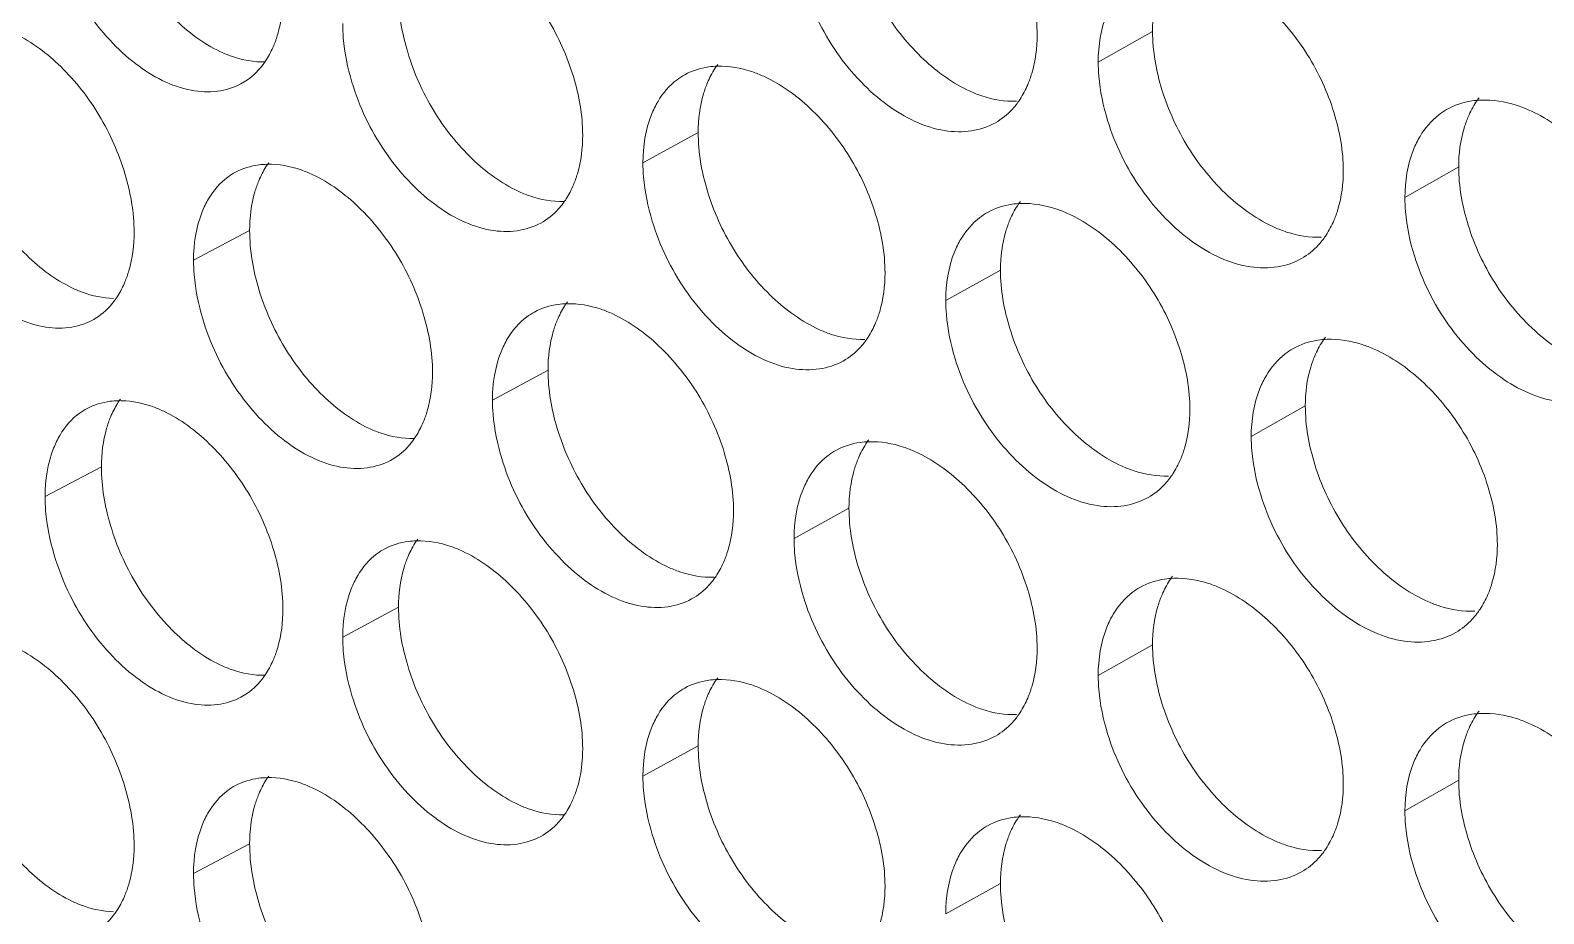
# Model space of a CAD drawing. Header units: millimetres. Extents: x 1177 to 4147, y 93 to 2194.
# Drawn here: x 2592.06 to 2611.51, y 913.73 to 925.08 of the extents above; entities that cross this region are included whole.
import ezdxf

# ---------------------------------------------------------------- set-up
doc = ezdxf.new("R2010")
doc.units = ezdxf.units.MM
doc.header["$LTSCALE"] = 0.1
doc.layers.get('0').update_dxf_attribs({"lineweight": 13})
doc.layers.add('标注', color=251, linetype='Continuous', lineweight=9)

# ---------------------------------------------------------------- blocks, each defined once
blk = doc.blocks.new('02')
at = {"layer": '标注'}
for p, q in [((4492.675, 912.782), (4491.677, 912.222)), ((4484.335, 910.928), (4483.321, 910.375)), ((4498.293, 910.302), (4497.306, 909.737)), ((4476.103, 909.131), (4475.073, 908.586)), ((4489.883, 908.407), (4488.88, 907.85)), ((4481.579, 906.572), (4480.56, 906.022)), ((4495.478, 905.914), (4494.485, 905.351)), ((4473.382, 904.795), (4472.348, 904.252)), ((4473.382, 904.795), (4472.348, 904.252)), ((4487.103, 904.039), (4486.094, 903.484)), ((4478.835, 902.224), (4477.811, 901.676)), ((4478.835, 902.224), (4477.811, 901.676)), ((4492.675, 901.532), (4491.677, 900.972)), ((4484.335, 899.678), (4483.321, 899.125)), ((4484.335, 899.678), (4483.321, 899.125)), ((4498.293, 899.052), (4497.306, 898.487)), ((4476.103, 897.881), (4475.073, 897.336)), ((4489.883, 897.157), (4488.88, 896.6)), ((4489.883, 897.157), (4488.88, 896.6))]:
    blk.add_line(p, q, dxfattribs=at)
blk.add_arc((4473.723, 904.493), 1.518, 88.601, 91.1331, dxfattribs=at)
blk.add_arc((4473.723, 904.493), 1.518, 88.601, 91.1331, dxfattribs=at)
for points, knots in [([(4490.556, 912.723), (4490.556, 913.084), (4490.42, 913.835), (4489.946, 914.874), (4489.237, 915.748), (4488.636, 916.183), (4488.322, 916.324)], [0, 0, 0, 0, 0.244947, 0.507787, 0.766448, 1, 1, 1, 1]), ([(4473.382, 916.045), (4473.382, 915.683), (4473.514, 914.932), (4473.973, 913.888), (4474.662, 913.005), (4475.249, 912.561), (4475.558, 912.415)], [0, 0, 0, 0, 0.246134, 0.50993, 0.768307, 1, 1, 1, 1]), ([(4487.103, 915.289), (4487.103, 914.927), (4487.238, 914.177), (4487.708, 913.137), (4488.413, 912.262), (4489.012, 911.827), (4489.326, 911.685)], [0, 0, 0, 0, 0.245252, 0.508241, 0.76674, 1, 1, 1, 1]), ([(4482.215, 910.883), (4482.215, 911.245), (4482.081, 911.995), (4481.613, 913.037), (4480.914, 913.916), (4480.32, 914.356), (4480.009, 914.5)], [0, 0, 0, 0, 0.245474, 0.508798, 0.767386, 1, 1, 1, 1]), ([(4472.516, 914.429), (4472.649, 913.983), (4472.949, 913.342), (4473.515, 912.624), (4474.116, 912.064), (4474.81, 911.694), (4475.505, 911.66), (4475.81, 911.752), (4475.943, 911.822)], [0, 0, 0, 0, 0.291305, 0.434775, 0.570777, 0.805593, 0.906279, 1, 1, 1, 1]), ([(4486.266, 913.663), (4486.403, 913.215), (4486.713, 912.573), (4487.297, 911.859), (4487.918, 911.305), (4488.634, 910.948), (4489.344, 910.932), (4489.655, 911.033), (4489.789, 911.108)], [0, 0, 0, 0, 0.289156, 0.431962, 0.567662, 0.803187, 0.90495, 1, 1, 1, 1]), ([(4492.848, 913.7), (4492.819, 913.632), (4492.714, 913.337), (4492.675, 913.021), (4492.675, 912.782)], [0, 0, 0, 0, 0.234773, 1, 1, 1, 1]), ([(4496.176, 910.232), (4496.176, 910.593), (4496.039, 911.343), (4495.56, 912.381), (4494.844, 913.252), (4494.239, 913.683), (4493.923, 913.823)], [0, 0, 0, 0, 0.244599, 0.507118, 0.765827, 1, 1, 1, 1]), ([(4476.545, 912.525), (4476.573, 912.592), (4476.676, 912.886), (4476.714, 913.2), (4476.714, 913.439)], [0, 0, 0, 0, 0.233967, 1, 1, 1, 1]), ([(4478.835, 913.474), (4478.835, 913.111), (4478.968, 912.361), (4479.431, 911.318), (4480.127, 910.439), (4480.719, 909.998), (4481.029, 909.854)], [0, 0, 0, 0, 0.245779, 0.509251, 0.767678, 1, 1, 1, 1]), ([(4491.954, 913.346), (4491.908, 913.269), (4491.738, 912.919), (4491.677, 912.521), (4491.677, 912.222)], [0, 0, 0, 0, 0.231067, 1, 1, 1, 1]), ([(4477.811, 912.926), (4477.811, 912.839), (4477.827, 912.476), (4477.9, 912.117), (4477.98, 911.853)], [0, 0, 0, 0, 0.2388, 1, 1, 1, 1]), ([(4492.675, 912.782), (4492.675, 912.421), (4492.811, 911.671), (4493.285, 910.632), (4493.997, 909.76), (4494.601, 909.328), (4494.917, 909.189)], [0, 0, 0, 0, 0.244904, 0.507573, 0.76612, 1, 1, 1, 1]), ([(4473.982, 909.101), (4473.982, 909.464), (4473.849, 910.215), (4473.388, 911.259), (4472.699, 912.142), (4472.112, 912.587), (4471.804, 912.734)], [0, 0, 0, 0, 0.246007, 0.509819, 0.768332, 1, 1, 1, 1]), ([(4476.362, 912.194), (4476.38, 912.219), (4476.451, 912.323), (4476.508, 912.436), (4476.545, 912.525)], [0, 0, 0, 0, 0.243017, 1, 1, 1, 1]), ([(4490.384, 911.806), (4490.412, 911.874), (4490.517, 912.168), (4490.556, 912.484), (4490.556, 912.723)], [0, 0, 0, 0, 0.234713, 1, 1, 1, 1]), ([(4475.558, 912.415), (4475.627, 912.383), (4475.891, 912.273), (4476.181, 912.218), (4476.39, 912.223)], [0, 0, 0, 0, 0.268088, 1, 1, 1, 1]), ([(4491.677, 912.222), (4491.677, 912.136), (4491.693, 911.774), (4491.768, 911.415), (4491.85, 911.152)], [0, 0, 0, 0, 0.238976, 1, 1, 1, 1]), ([(4475.943, 911.822), (4475.983, 911.844), (4476.144, 911.942), (4476.279, 912.079), (4476.362, 912.194)], [0, 0, 0, 0, 0.245619, 1, 1, 1, 1]), ([(4484.09, 911.99), (4484.04, 911.963), (4483.844, 911.836), (4483.688, 911.652), (4483.598, 911.501)], [0, 0, 0, 0, 0.24404, 1, 1, 1, 1]), ([(4484.69, 912.146), (4484.637, 912.144), (4484.429, 912.128), (4484.225, 912.064), (4484.09, 911.99)], [0, 0, 0, 0, 0.258563, 1, 1, 1, 1]), ([(4484.695, 912.18), (4484.676, 912.155), (4484.603, 912.049), (4484.544, 911.933), (4484.506, 911.844)], [0, 0, 0, 0, 0.243214, 1, 1, 1, 1]), ([(4485.539, 911.96), (4485.468, 911.992), (4485.198, 912.1), (4484.903, 912.152), (4484.69, 912.146)], [0, 0, 0, 0, 0.267618, 1, 1, 1, 1]), ([(4487.764, 908.353), (4487.764, 908.715), (4487.629, 909.465), (4487.157, 910.505), (4486.451, 911.38), (4485.852, 911.817), (4485.539, 911.96)], [0, 0, 0, 0, 0.245121, 0.508123, 0.76676, 1, 1, 1, 1]), ([(4470.674, 911.716), (4470.674, 911.353), (4470.806, 910.602), (4471.263, 909.557), (4471.948, 908.673), (4472.533, 908.227), (4472.84, 908.081)], [0, 0, 0, 0, 0.246312, 0.510271, 0.768623, 1, 1, 1, 1]), ([(4477.98, 911.853), (4478.114, 911.406), (4478.418, 910.765), (4478.992, 910.049), (4479.601, 909.491), (4480.304, 909.126), (4481.005, 909.099), (4481.312, 909.195), (4481.445, 909.267)], [0, 0, 0, 0, 0.290439, 0.433641, 0.56952, 0.80462, 0.905741, 1, 1, 1, 1]), ([(4484.506, 911.844), (4484.477, 911.776), (4484.373, 911.482), (4484.335, 911.166), (4484.335, 910.928)], [0, 0, 0, 0, 0.234326, 1, 1, 1, 1]), ([(4489.326, 911.685), (4489.397, 911.653), (4489.668, 911.547), (4489.964, 911.495), (4490.177, 911.503)], [0, 0, 0, 0, 0.267181, 1, 1, 1, 1]), ([(4490.19, 911.464), (4490.209, 911.49), (4490.284, 911.598), (4490.345, 911.715), (4490.384, 911.806)], [0, 0, 0, 0, 0.24338, 1, 1, 1, 1]), ([(4483.598, 911.501), (4483.552, 911.424), (4483.382, 911.073), (4483.321, 910.674), (4483.321, 910.375)], [0, 0, 0, 0, 0.23034, 1, 1, 1, 1]), ([(4489.789, 911.108), (4489.905, 911.173), (4490.048, 911.289), (4490.162, 911.427), (4490.19, 911.464)], [0, 0, 0, 0, 0.743342, 1, 1, 1, 1]), ([(4498.704, 911.524), (4498.647, 911.522), (4498.427, 911.502), (4498.211, 911.431), (4498.069, 911.349)], [0, 0, 0, 0, 0.258662, 1, 1, 1, 1]), ([(4498.667, 911.567), (4498.647, 911.541), (4498.57, 911.432), (4498.507, 911.313), (4498.468, 911.22)], [0, 0, 0, 0, 0.243602, 1, 1, 1, 1]), ([(4499.57, 911.348), (4499.498, 911.38), (4499.221, 911.485), (4498.921, 911.533), (4498.704, 911.524)], [0, 0, 0, 0, 0.266742, 1, 1, 1, 1]), ([(4491.85, 911.152), (4491.988, 910.704), (4492.302, 910.061), (4492.894, 909.349), (4493.522, 908.797), (4494.247, 908.446), (4494.963, 908.437), (4495.276, 908.542), (4495.411, 908.619)], [0, 0, 0, 0, 0.288311, 0.430859, 0.566442, 0.80225, 0.904434, 1, 1, 1, 1]), ([(4498.069, 911.349), (4498.02, 911.321), (4497.827, 911.192), (4497.673, 911.009), (4497.584, 910.859)], [0, 0, 0, 0, 0.244683, 1, 1, 1, 1]), ([(4498.468, 911.22), (4498.439, 911.152), (4498.333, 910.857), (4498.293, 910.541), (4498.293, 910.302)], [0, 0, 0, 0, 0.235071, 1, 1, 1, 1]), ([(4501.842, 907.768), (4501.842, 908.129), (4501.704, 908.879), (4501.221, 909.915), (4500.499, 910.782), (4499.889, 911.21), (4499.57, 911.348)], [0, 0, 0, 0, 0.244255, 0.506454, 0.76521, 1, 1, 1, 1]), ([(4482.045, 909.968), (4482.073, 910.035), (4482.177, 910.329), (4482.215, 910.644), (4482.215, 910.883)], [0, 0, 0, 0, 0.234266, 1, 1, 1, 1]), ([(4484.335, 910.928), (4484.335, 910.566), (4484.469, 909.815), (4484.937, 908.774), (4485.639, 907.898), (4486.236, 907.461), (4486.549, 907.318)], [0, 0, 0, 0, 0.245427, 0.508577, 0.767052, 1, 1, 1, 1]), ([(4497.584, 910.859), (4497.538, 910.782), (4497.367, 910.432), (4497.306, 910.035), (4497.306, 909.737)], [0, 0, 0, 0, 0.231548, 1, 1, 1, 1]), ([(4476.424, 910.347), (4476.373, 910.346), (4476.173, 910.331), (4475.975, 910.272), (4475.844, 910.202)], [0, 0, 0, 0, 0.258513, 1, 1, 1, 1]), ([(4476.453, 910.376), (4476.435, 910.351), (4476.365, 910.247), (4476.308, 910.134), (4476.271, 910.046)], [0, 0, 0, 0, 0.243002, 1, 1, 1, 1]), ([(4477.262, 910.155), (4477.192, 910.188), (4476.926, 910.297), (4476.635, 910.352), (4476.424, 910.347)], [0, 0, 0, 0, 0.268167, 1, 1, 1, 1]), ([(4483.321, 910.375), (4483.321, 910.288), (4483.337, 909.926), (4483.412, 909.567), (4483.492, 909.303)], [0, 0, 0, 0, 0.23887, 1, 1, 1, 1]), ([(4498.293, 910.302), (4498.293, 909.94), (4498.43, 909.191), (4498.909, 908.154), (4499.627, 907.285), (4500.236, 906.857), (4500.554, 906.719)], [0, 0, 0, 0, 0.24456, 0.50691, 0.765504, 1, 1, 1, 1]), ([(4469.802, 910.101), (4469.934, 909.656), (4470.232, 909.015), (4470.795, 908.296), (4471.392, 907.735), (4472.082, 907.362), (4472.774, 907.325), (4473.078, 907.415), (4473.209, 907.484)], [0, 0, 0, 0, 0.291742, 0.435347, 0.571412, 0.806086, 0.906551, 1, 1, 1, 1]), ([(4475.844, 910.202), (4475.794, 910.175), (4475.595, 910.051), (4475.439, 909.866), (4475.349, 909.714)], [0, 0, 0, 0, 0.243618, 1, 1, 1, 1]), ([(4476.271, 910.046), (4476.243, 909.979), (4476.14, 909.685), (4476.103, 909.37), (4476.103, 909.131)], [0, 0, 0, 0, 0.233879, 1, 1, 1, 1]), ([(4479.459, 906.533), (4479.459, 906.895), (4479.325, 907.645), (4478.86, 908.688), (4478.163, 909.568), (4477.572, 910.01), (4477.262, 910.155)], [0, 0, 0, 0, 0.245651, 0.509137, 0.767701, 1, 1, 1, 1]), ([(4496.002, 909.315), (4496.031, 909.382), (4496.137, 909.677), (4496.176, 909.993), (4496.176, 910.232)], [0, 0, 0, 0, 0.235011, 1, 1, 1, 1]), ([(4481.029, 909.854), (4481.099, 909.821), (4481.366, 909.713), (4481.658, 909.66), (4481.869, 909.665)], [0, 0, 0, 0, 0.267719, 1, 1, 1, 1]), ([(4481.857, 909.633), (4481.876, 909.658), (4481.948, 909.764), (4482.007, 909.878), (4482.045, 909.968)], [0, 0, 0, 0, 0.243157, 1, 1, 1, 1]), ([(4497.306, 909.737), (4497.306, 909.651), (4497.322, 909.288), (4497.398, 908.93), (4497.48, 908.667)], [0, 0, 0, 0, 0.239048, 1, 1, 1, 1]), ([(4475.349, 909.714), (4475.303, 909.637), (4475.133, 909.285), (4475.073, 908.886), (4475.073, 908.586)], [0, 0, 0, 0, 0.229607, 1, 1, 1, 1]), ([(4481.445, 909.267), (4481.566, 909.332), (4481.713, 909.451), (4481.829, 909.594), (4481.857, 909.633)], [0, 0, 0, 0, 0.74257, 1, 1, 1, 1]), ([(4489.646, 909.464), (4489.597, 909.436), (4489.402, 909.309), (4489.247, 909.126), (4489.157, 908.975)], [0, 0, 0, 0, 0.244306, 1, 1, 1, 1]), ([(4490.26, 909.628), (4490.205, 909.626), (4489.993, 909.608), (4489.784, 909.541), (4489.646, 909.464)], [0, 0, 0, 0, 0.258601, 1, 1, 1, 1]), ([(4490.248, 909.665), (4490.229, 909.64), (4490.155, 909.532), (4490.094, 909.416), (4490.055, 909.324)], [0, 0, 0, 0, 0.243364, 1, 1, 1, 1]), ([(4491.116, 909.445), (4491.045, 909.477), (4490.772, 909.584), (4490.475, 909.635), (4490.26, 909.628)], [0, 0, 0, 0, 0.267261, 1, 1, 1, 1]), ([(4493.36, 905.849), (4493.36, 906.211), (4493.224, 906.961), (4492.747, 907.999), (4492.035, 908.871), (4491.432, 909.305), (4491.116, 909.445)], [0, 0, 0, 0, 0.244772, 0.507452, 0.766137, 1, 1, 1, 1]), ([(4483.492, 909.303), (4483.628, 908.856), (4483.936, 908.214), (4484.517, 907.499), (4485.134, 906.944), (4485.845, 906.584), (4486.552, 906.565), (4486.862, 906.664), (4486.996, 906.738)], [0, 0, 0, 0, 0.289581, 0.432519, 0.568278, 0.803661, 0.905212, 1, 1, 1, 1]), ([(4490.055, 909.324), (4490.027, 909.257), (4489.922, 908.962), (4489.883, 908.646), (4489.883, 908.407)], [0, 0, 0, 0, 0.234624, 1, 1, 1, 1]), ([(4494.917, 909.189), (4494.988, 909.157), (4495.262, 909.051), (4495.56, 909.002), (4495.775, 909.01)], [0, 0, 0, 0, 0.266833, 1, 1, 1, 1]), ([(4495.803, 908.968), (4495.823, 908.994), (4495.9, 909.103), (4495.962, 909.222), (4496.002, 909.315)], [0, 0, 0, 0, 0.243534, 1, 1, 1, 1]), ([(4473.813, 908.188), (4473.841, 908.255), (4473.944, 908.549), (4473.982, 908.863), (4473.982, 909.101)], [0, 0, 0, 0, 0.233818, 1, 1, 1, 1]), ([(4476.103, 909.131), (4476.103, 908.769), (4476.235, 908.018), (4476.696, 906.975), (4477.388, 906.094), (4477.978, 905.651), (4478.287, 905.506)], [0, 0, 0, 0, 0.245956, 0.50959, 0.767992, 1, 1, 1, 1]), ([(4489.157, 908.975), (4489.111, 908.898), (4488.94, 908.547), (4488.88, 908.149), (4488.88, 907.85)], [0, 0, 0, 0, 0.230825, 1, 1, 1, 1]), ([(4495.411, 908.619), (4495.525, 908.683), (4495.664, 908.797), (4495.776, 908.933), (4495.803, 908.968)], [0, 0, 0, 0, 0.743822, 1, 1, 1, 1]), ([(4497.48, 908.667), (4497.62, 908.218), (4497.939, 907.575), (4498.537, 906.865), (4499.173, 906.316), (4499.907, 905.97), (4500.629, 905.969), (4500.944, 906.077), (4501.08, 906.156)], [0, 0, 0, 0, 0.287474, 0.429768, 0.565237, 0.801327, 0.903927, 1, 1, 1, 1]), ([(4475.073, 908.586), (4475.073, 908.499), (4475.089, 908.136), (4475.163, 907.777), (4475.242, 907.513)], [0, 0, 0, 0, 0.238766, 1, 1, 1, 1]), ([(4487.592, 907.437), (4487.621, 907.504), (4487.725, 907.799), (4487.764, 908.114), (4487.764, 908.353)], [0, 0, 0, 0, 0.234564, 1, 1, 1, 1]), ([(4489.883, 908.407), (4489.883, 908.046), (4490.018, 907.296), (4490.491, 906.256), (4491.199, 905.383), (4491.801, 904.949), (4492.115, 904.809)], [0, 0, 0, 0, 0.245078, 0.507907, 0.76643, 1, 1, 1, 1]), ([(4472.84, 908.081), (4472.903, 908.05), (4473.146, 907.948), (4473.409, 907.891), (4473.602, 907.886)], [0, 0, 0, 0, 0.266746, 1, 1, 1, 1]), ([(4473.633, 907.86), (4473.65, 907.884), (4473.72, 907.988), (4473.777, 908.1), (4473.813, 908.188)], [0, 0, 0, 0, 0.242949, 1, 1, 1, 1]), ([(4473.209, 907.484), (4473.251, 907.506), (4473.413, 907.604), (4473.549, 907.744), (4473.633, 907.86)], [0, 0, 0, 0, 0.245453, 1, 1, 1, 1]), ([(4481.923, 907.79), (4481.87, 907.788), (4481.665, 907.772), (4481.463, 907.71), (4481.329, 907.637)], [0, 0, 0, 0, 0.258546, 1, 1, 1, 1]), ([(4481.935, 907.822), (4481.917, 907.797), (4481.845, 907.692), (4481.786, 907.577), (4481.749, 907.488)], [0, 0, 0, 0, 0.243142, 1, 1, 1, 1]), ([(4482.768, 907.602), (4482.697, 907.634), (4482.429, 907.742), (4482.135, 907.795), (4481.923, 907.79)], [0, 0, 0, 0, 0.267799, 1, 1, 1, 1]), ([(4488.88, 907.85), (4488.88, 907.763), (4488.896, 907.401), (4488.971, 907.043), (4489.052, 906.779)], [0, 0, 0, 0, 0.23894, 1, 1, 1, 1]), ([(4475.242, 907.513), (4475.375, 907.066), (4475.677, 906.425), (4476.248, 905.708), (4476.852, 905.149), (4477.551, 904.782), (4478.249, 904.751), (4478.555, 904.845), (4478.688, 904.916)], [0, 0, 0, 0, 0.290871, 0.434206, 0.570147, 0.805105, 0.906009, 1, 1, 1, 1]), ([(4481.329, 907.637), (4481.279, 907.61), (4481.082, 907.485), (4480.926, 907.301), (4480.836, 907.149)], [0, 0, 0, 0, 0.243902, 1, 1, 1, 1]), ([(4484.984, 903.99), (4484.984, 904.351), (4484.849, 905.102), (4484.379, 906.143), (4483.676, 907.02), (4483.08, 907.458), (4482.768, 907.602)], [0, 0, 0, 0, 0.245297, 0.50846, 0.767072, 1, 1, 1, 1]), ([(4481.749, 907.488), (4481.721, 907.421), (4481.617, 907.126), (4481.579, 906.811), (4481.579, 906.572)], [0, 0, 0, 0, 0.234177, 1, 1, 1, 1]), ([(4486.549, 907.318), (4486.619, 907.286), (4486.889, 907.179), (4487.183, 907.127), (4487.396, 907.134)], [0, 0, 0, 0, 0.267358, 1, 1, 1, 1]), ([(4487.4, 907.097), (4487.419, 907.123), (4487.493, 907.23), (4487.554, 907.346), (4487.592, 907.437)], [0, 0, 0, 0, 0.243304, 1, 1, 1, 1]), ([(4480.836, 907.149), (4480.791, 907.072), (4480.62, 906.72), (4480.56, 906.322), (4480.56, 906.022)], [0, 0, 0, 0, 0.230096, 1, 1, 1, 1]), ([(4486.996, 906.738), (4487.114, 906.803), (4487.258, 906.92), (4487.372, 907.06), (4487.4, 907.097)], [0, 0, 0, 0, 0.743092, 1, 1, 1, 1]), ([(4495.25, 906.964), (4495.201, 906.936), (4495.007, 906.808), (4494.853, 906.625), (4494.763, 906.474)], [0, 0, 0, 0, 0.24456, 1, 1, 1, 1]), ([(4495.878, 907.136), (4495.821, 907.133), (4495.604, 907.114), (4495.39, 907.044), (4495.25, 906.964)], [0, 0, 0, 0, 0.258641, 1, 1, 1, 1]), ([(4495.849, 907.177), (4495.83, 907.151), (4495.753, 907.042), (4495.691, 906.924), (4495.652, 906.831)], [0, 0, 0, 0, 0.243518, 1, 1, 1, 1]), ([(4496.741, 906.957), (4496.668, 906.989), (4496.393, 907.094), (4496.094, 907.144), (4495.878, 907.136)], [0, 0, 0, 0, 0.266913, 1, 1, 1, 1]), ([(4499.003, 903.372), (4499.003, 903.733), (4498.866, 904.483), (4498.385, 905.52), (4497.666, 906.389), (4497.058, 906.818), (4496.741, 906.957)], [0, 0, 0, 0, 0.244427, 0.506785, 0.765518, 1, 1, 1, 1]), ([(4489.052, 906.779), (4489.189, 906.331), (4489.502, 905.688), (4490.089, 904.976), (4490.714, 904.423), (4491.435, 904.068), (4492.147, 904.056), (4492.459, 904.159), (4492.594, 904.235)], [0, 0, 0, 0, 0.288732, 0.431409, 0.567051, 0.802717, 0.904691, 1, 1, 1, 1]), ([(4495.652, 906.831), (4495.623, 906.764), (4495.517, 906.469), (4495.478, 906.153), (4495.478, 905.914)], [0, 0, 0, 0, 0.234922, 1, 1, 1, 1]), ([(4479.289, 905.618), (4479.317, 905.685), (4479.421, 905.979), (4479.459, 906.294), (4479.459, 906.533)], [0, 0, 0, 0, 0.234117, 1, 1, 1, 1]), ([(4481.579, 906.572), (4481.579, 906.21), (4481.713, 905.46), (4482.178, 904.418), (4482.877, 903.54), (4483.471, 903.101), (4483.783, 902.958)], [0, 0, 0, 0, 0.245602, 0.508914, 0.767364, 1, 1, 1, 1]), ([(4494.763, 906.474), (4494.717, 906.397), (4494.547, 906.047), (4494.485, 905.65), (4494.485, 905.351)], [0, 0, 0, 0, 0.231308, 1, 1, 1, 1]), ([(4473.119, 905.869), (4473.069, 905.842), (4472.87, 905.718), (4472.713, 905.533), (4472.623, 905.381)], [0, 0, 0, 0, 0.243471, 1, 1, 1, 1]), ([(4473.119, 905.869), (4473.069, 905.842), (4472.87, 905.718), (4472.713, 905.533), (4472.623, 905.381)], [0, 0, 0, 0, 0.243471, 1, 1, 1, 1]), ([(4473.693, 906.01), (4473.642, 906.009), (4473.444, 905.995), (4473.249, 905.937), (4473.119, 905.869)], [0, 0, 0, 0, 0.258498, 1, 1, 1, 1]), ([(4473.693, 906.01), (4473.642, 906.009), (4473.444, 905.995), (4473.249, 905.937), (4473.119, 905.869)], [0, 0, 0, 0, 0.258498, 1, 1, 1, 1]), ([(4473.73, 906.037), (4473.712, 906.012), (4473.643, 905.909), (4473.586, 905.797), (4473.55, 905.71)], [0, 0, 0, 0, 0.242934, 1, 1, 1, 1]), ([(4473.73, 906.037), (4473.712, 906.012), (4473.643, 905.909), (4473.586, 905.797), (4473.55, 905.71)], [0, 0, 0, 0, 0.242934, 1, 1, 1, 1]), ([(4474.527, 905.816), (4474.463, 905.847), (4474.219, 905.949), (4473.954, 906.006), (4473.76, 906.01)], [0, 0, 0, 0, 0.266809, 1, 1, 1, 1]), ([(4474.527, 905.816), (4474.463, 905.847), (4474.219, 905.949), (4473.954, 906.006), (4473.76, 906.01)], [0, 0, 0, 0, 0.266809, 1, 1, 1, 1]), ([(4480.56, 906.022), (4480.56, 905.935), (4480.576, 905.573), (4480.65, 905.214), (4480.73, 904.95)], [0, 0, 0, 0, 0.238835, 1, 1, 1, 1]), ([(4493.187, 904.932), (4493.216, 905), (4493.321, 905.294), (4493.36, 905.61), (4493.36, 905.849)], [0, 0, 0, 0, 0.234862, 1, 1, 1, 1]), ([(4495.478, 905.914), (4495.478, 905.552), (4495.615, 904.802), (4496.091, 903.765), (4496.806, 902.894), (4497.412, 902.464), (4497.729, 902.325)], [0, 0, 0, 0, 0.244732, 0.507241, 0.765812, 1, 1, 1, 1]), ([(4473.55, 905.71), (4473.522, 905.643), (4473.42, 905.348), (4473.382, 905.034), (4473.382, 904.795)], [0, 0, 0, 0, 0.23373, 1, 1, 1, 1]), ([(4473.55, 905.71), (4473.522, 905.643), (4473.42, 905.348), (4473.382, 905.034), (4473.382, 904.795)], [0, 0, 0, 0, 0.23373, 1, 1, 1, 1]), ([(4476.714, 902.189), (4476.714, 902.551), (4476.581, 903.302), (4476.118, 904.345), (4475.425, 905.227), (4474.836, 905.67), (4474.527, 905.816)], [0, 0, 0, 0, 0.245829, 0.509477, 0.768016, 1, 1, 1, 1]), ([(4476.714, 902.189), (4476.714, 902.551), (4476.581, 903.302), (4476.118, 904.345), (4475.425, 905.227), (4474.836, 905.67), (4474.527, 905.816)], [0, 0, 0, 0, 0.245829, 0.509477, 0.768016, 1, 1, 1, 1]), ([(4479.104, 905.285), (4479.122, 905.31), (4479.193, 905.415), (4479.252, 905.529), (4479.289, 905.618)], [0, 0, 0, 0, 0.243086, 1, 1, 1, 1]), ([(4472.623, 905.381), (4472.578, 905.304), (4472.407, 904.952), (4472.348, 904.553), (4472.348, 904.252)], [0, 0, 0, 0, 0.229361, 1, 1, 1, 1]), ([(4472.623, 905.381), (4472.578, 905.304), (4472.407, 904.952), (4472.348, 904.553), (4472.348, 904.252)], [0, 0, 0, 0, 0.229361, 1, 1, 1, 1]), ([(4478.287, 905.506), (4478.357, 905.474), (4478.623, 905.365), (4478.913, 905.311), (4479.124, 905.316)], [0, 0, 0, 0, 0.267902, 1, 1, 1, 1]), ([(4478.688, 904.916), (4478.728, 904.938), (4478.887, 905.035), (4479.021, 905.172), (4479.104, 905.285)], [0, 0, 0, 0, 0.245781, 1, 1, 1, 1]), ([(4487.465, 905.295), (4487.447, 905.269), (4487.373, 905.162), (4487.313, 905.046), (4487.275, 904.956)], [0, 0, 0, 0, 0.243288, 1, 1, 1, 1]), ([(4494.485, 905.351), (4494.485, 905.265), (4494.502, 904.903), (4494.577, 904.544), (4494.659, 904.281)], [0, 0, 0, 0, 0.239012, 1, 1, 1, 1]), ([(4486.862, 905.099), (4486.812, 905.071), (4486.617, 904.945), (4486.461, 904.761), (4486.372, 904.61)], [0, 0, 0, 0, 0.244174, 1, 1, 1, 1]), ([(4487.469, 905.258), (4487.415, 905.257), (4487.205, 905.239), (4486.999, 905.174), (4486.862, 905.099)], [0, 0, 0, 0, 0.258582, 1, 1, 1, 1]), ([(4488.322, 905.074), (4488.25, 905.106), (4487.979, 905.213), (4487.683, 905.265), (4487.469, 905.258)], [0, 0, 0, 0, 0.267438, 1, 1, 1, 1]), ([(4490.556, 901.473), (4490.556, 901.834), (4490.42, 902.585), (4489.946, 903.624), (4489.237, 904.498), (4488.636, 904.933), (4488.322, 905.074)], [0, 0, 0, 0, 0.244947, 0.507787, 0.766448, 1, 1, 1, 1]), ([(4473.382, 904.795), (4473.382, 904.433), (4473.514, 903.682), (4473.973, 902.638), (4474.662, 901.755), (4475.249, 901.311), (4475.558, 901.165)], [0, 0, 0, 0, 0.246134, 0.50993, 0.768307, 1, 1, 1, 1]), ([(4473.382, 904.795), (4473.382, 904.433), (4473.514, 903.682), (4473.973, 902.638), (4474.662, 901.755), (4475.249, 901.311), (4475.558, 901.165)], [0, 0, 0, 0, 0.246134, 0.50993, 0.768307, 1, 1, 1, 1]), ([(4480.73, 904.95), (4480.865, 904.503), (4481.171, 903.861), (4481.748, 903.146), (4482.361, 902.589), (4483.069, 902.227), (4483.772, 902.204), (4484.081, 902.301), (4484.214, 902.374)], [0, 0, 0, 0, 0.290009, 0.433078, 0.568897, 0.804139, 0.905475, 1, 1, 1, 1]), ([(4487.275, 904.956), (4487.246, 904.888), (4487.142, 904.594), (4487.103, 904.278), (4487.103, 904.039)], [0, 0, 0, 0, 0.234476, 1, 1, 1, 1]), ([(4492.115, 904.809), (4492.187, 904.777), (4492.459, 904.671), (4492.756, 904.62), (4492.97, 904.628)], [0, 0, 0, 0, 0.267006, 1, 1, 1, 1]), ([(4492.991, 904.588), (4493.01, 904.614), (4493.086, 904.722), (4493.148, 904.84), (4493.187, 904.932)], [0, 0, 0, 0, 0.243456, 1, 1, 1, 1]), ([(4486.372, 904.61), (4486.326, 904.533), (4486.155, 904.181), (4486.094, 903.783), (4486.094, 903.484)], [0, 0, 0, 0, 0.230583, 1, 1, 1, 1]), ([(4492.594, 904.235), (4492.709, 904.3), (4492.85, 904.414), (4492.963, 904.552), (4492.991, 904.588)], [0, 0, 0, 0, 0.743585, 1, 1, 1, 1]), ([(4472.348, 904.252), (4472.348, 904.165), (4472.364, 903.803), (4472.437, 903.443), (4472.516, 903.179)], [0, 0, 0, 0, 0.238732, 1, 1, 1, 1]), ([(4472.348, 904.252), (4472.348, 904.165), (4472.364, 903.803), (4472.437, 903.443), (4472.516, 903.179)], [0, 0, 0, 0, 0.238732, 1, 1, 1, 1]), ([(4494.659, 904.281), (4494.798, 903.833), (4495.115, 903.189), (4495.709, 902.479), (4496.342, 901.928), (4497.071, 901.579), (4497.79, 901.575), (4498.104, 901.681), (4498.239, 901.759)], [0, 0, 0, 0, 0.287891, 0.430312, 0.565838, 0.801787, 0.904179, 1, 1, 1, 1]), ([(4484.813, 903.074), (4484.841, 903.141), (4484.945, 903.436), (4484.984, 903.751), (4484.984, 903.99)], [0, 0, 0, 0, 0.234415, 1, 1, 1, 1]), ([(4487.103, 904.039), (4487.103, 903.677), (4487.238, 902.927), (4487.708, 901.887), (4488.413, 901.012), (4489.012, 900.577), (4489.326, 900.435)], [0, 0, 0, 0, 0.245252, 0.508241, 0.76674, 1, 1, 1, 1]), ([(4479.168, 903.44), (4479.115, 903.439), (4478.913, 903.424), (4478.713, 903.363), (4478.581, 903.291)], [0, 0, 0, 0, 0.258529, 1, 1, 1, 1]), ([(4479.168, 903.44), (4479.115, 903.439), (4478.913, 903.424), (4478.713, 903.363), (4478.581, 903.291)], [0, 0, 0, 0, 0.258529, 1, 1, 1, 1]), ([(4479.188, 903.471), (4479.17, 903.446), (4479.099, 903.341), (4479.041, 903.227), (4479.004, 903.139)], [0, 0, 0, 0, 0.243071, 1, 1, 1, 1]), ([(4479.188, 903.471), (4479.17, 903.446), (4479.099, 903.341), (4479.041, 903.227), (4479.004, 903.139)], [0, 0, 0, 0, 0.243071, 1, 1, 1, 1]), ([(4480.009, 903.25), (4479.939, 903.283), (4479.671, 903.391), (4479.379, 903.445), (4479.168, 903.44)], [0, 0, 0, 0, 0.267982, 1, 1, 1, 1]), ([(4480.009, 903.25), (4479.939, 903.283), (4479.671, 903.391), (4479.379, 903.445), (4479.168, 903.44)], [0, 0, 0, 0, 0.267982, 1, 1, 1, 1]), ([(4486.094, 903.484), (4486.094, 903.398), (4486.111, 903.035), (4486.185, 902.676), (4486.266, 902.413)], [0, 0, 0, 0, 0.238905, 1, 1, 1, 1]), ([(4498.829, 902.454), (4498.858, 902.522), (4498.964, 902.816), (4499.003, 903.133), (4499.003, 903.372)], [0, 0, 0, 0, 0.23516, 1, 1, 1, 1]), ([(4472.516, 903.179), (4472.649, 902.733), (4472.949, 902.092), (4473.515, 901.374), (4474.116, 900.814), (4474.81, 900.444), (4475.505, 900.41), (4475.81, 900.502), (4475.943, 900.572)], [0, 0, 0, 0, 0.291305, 0.434775, 0.570777, 0.805593, 0.906279, 1, 1, 1, 1]), ([(4472.516, 903.179), (4472.649, 902.733), (4472.949, 902.092), (4473.515, 901.374), (4474.116, 900.814), (4474.81, 900.444), (4475.505, 900.41), (4475.81, 900.502), (4475.943, 900.572)], [0, 0, 0, 0, 0.291305, 0.434775, 0.570777, 0.805593, 0.906279, 1, 1, 1, 1]), ([(4478.581, 903.291), (4478.53, 903.265), (4478.333, 903.139), (4478.176, 902.955), (4478.087, 902.803)], [0, 0, 0, 0, 0.243762, 1, 1, 1, 1]), ([(4478.581, 903.291), (4478.53, 903.265), (4478.333, 903.139), (4478.176, 902.955), (4478.087, 902.803)], [0, 0, 0, 0, 0.243762, 1, 1, 1, 1]), ([(4479.004, 903.139), (4478.976, 903.072), (4478.873, 902.777), (4478.835, 902.462), (4478.835, 902.224)], [0, 0, 0, 0, 0.234028, 1, 1, 1, 1]), ([(4479.004, 903.139), (4478.976, 903.072), (4478.873, 902.777), (4478.835, 902.462), (4478.835, 902.224)], [0, 0, 0, 0, 0.234028, 1, 1, 1, 1]), ([(4482.215, 899.633), (4482.215, 899.995), (4482.081, 900.745), (4481.613, 901.787), (4480.914, 902.666), (4480.32, 903.106), (4480.009, 903.25)], [0, 0, 0, 0, 0.245474, 0.508798, 0.767386, 1, 1, 1, 1]), ([(4482.215, 899.633), (4482.215, 899.995), (4482.081, 900.745), (4481.613, 901.787), (4480.914, 902.666), (4480.32, 903.106), (4480.009, 903.25)], [0, 0, 0, 0, 0.245474, 0.508798, 0.767386, 1, 1, 1, 1]), ([(4484.623, 902.737), (4484.641, 902.762), (4484.715, 902.868), (4484.775, 902.984), (4484.813, 903.074)], [0, 0, 0, 0, 0.24323, 1, 1, 1, 1]), ([(4478.087, 902.803), (4478.041, 902.726), (4477.87, 902.374), (4477.811, 901.976), (4477.811, 901.676)], [0, 0, 0, 0, 0.229851, 1, 1, 1, 1]), ([(4478.087, 902.803), (4478.041, 902.726), (4477.87, 902.374), (4477.811, 901.976), (4477.811, 901.676)], [0, 0, 0, 0, 0.229851, 1, 1, 1, 1]), ([(4483.783, 902.958), (4483.853, 902.926), (4484.122, 902.818), (4484.415, 902.765), (4484.627, 902.771)], [0, 0, 0, 0, 0.267537, 1, 1, 1, 1]), ([(4493.043, 902.793), (4493.024, 902.767), (4492.948, 902.659), (4492.887, 902.541), (4492.848, 902.45)], [0, 0, 0, 0, 0.24344, 1, 1, 1, 1]), ([(4484.214, 902.374), (4484.334, 902.439), (4484.479, 902.557), (4484.595, 902.699), (4484.623, 902.737)], [0, 0, 0, 0, 0.742834, 1, 1, 1, 1]), ([(4492.442, 902.586), (4492.393, 902.558), (4492.199, 902.43), (4492.044, 902.247), (4491.954, 902.096)], [0, 0, 0, 0, 0.244434, 1, 1, 1, 1]), ([(4493.063, 902.753), (4493.007, 902.751), (4492.793, 902.732), (4492.581, 902.664), (4492.442, 902.586)], [0, 0, 0, 0, 0.25862, 1, 1, 1, 1]), ([(4493.923, 902.573), (4493.851, 902.605), (4493.577, 902.711), (4493.279, 902.761), (4493.063, 902.753)], [0, 0, 0, 0, 0.267086, 1, 1, 1, 1]), ([(4496.176, 898.982), (4496.176, 899.343), (4496.039, 900.093), (4495.56, 901.131), (4494.844, 902.002), (4494.239, 902.433), (4493.923, 902.573)], [0, 0, 0, 0, 0.244599, 0.507118, 0.765827, 1, 1, 1, 1]), ([(4478.835, 902.224), (4478.835, 901.861), (4478.968, 901.111), (4479.431, 900.068), (4480.127, 899.189), (4480.719, 898.748), (4481.029, 898.604)], [0, 0, 0, 0, 0.245779, 0.509251, 0.767678, 1, 1, 1, 1]), ([(4478.835, 902.224), (4478.835, 901.861), (4478.968, 901.111), (4479.431, 900.068), (4480.127, 899.189), (4480.719, 898.748), (4481.029, 898.604)], [0, 0, 0, 0, 0.245779, 0.509251, 0.767678, 1, 1, 1, 1]), ([(4486.266, 902.413), (4486.403, 901.965), (4486.713, 901.323), (4487.297, 900.609), (4487.918, 900.055), (4488.634, 899.698), (4489.344, 899.682), (4489.655, 899.783), (4489.789, 899.858)], [0, 0, 0, 0, 0.289156, 0.431962, 0.567662, 0.803187, 0.90495, 1, 1, 1, 1]), ([(4492.848, 902.45), (4492.819, 902.382), (4492.714, 902.087), (4492.675, 901.771), (4492.675, 901.532)], [0, 0, 0, 0, 0.234773, 1, 1, 1, 1]), ([(4497.729, 902.325), (4497.801, 902.294), (4498.076, 902.189), (4498.375, 902.14), (4498.591, 902.149)], [0, 0, 0, 0, 0.266662, 1, 1, 1, 1]), ([(4498.628, 902.106), (4498.648, 902.132), (4498.725, 902.242), (4498.789, 902.361), (4498.829, 902.454)], [0, 0, 0, 0, 0.243623, 1, 1, 1, 1]), ([(4476.545, 901.275), (4476.573, 901.342), (4476.676, 901.636), (4476.714, 901.95), (4476.714, 902.189)], [0, 0, 0, 0, 0.233967, 1, 1, 1, 1]), ([(4476.545, 901.275), (4476.573, 901.342), (4476.676, 901.636), (4476.714, 901.95), (4476.714, 902.189)], [0, 0, 0, 0, 0.233967, 1, 1, 1, 1]), ([(4491.954, 902.096), (4491.908, 902.019), (4491.738, 901.669), (4491.677, 901.271), (4491.677, 900.972)], [0, 0, 0, 0, 0.231067, 1, 1, 1, 1]), ([(4498.239, 901.759), (4498.352, 901.824), (4498.49, 901.936), (4498.601, 902.07), (4498.628, 902.106)], [0, 0, 0, 0, 0.744037, 1, 1, 1, 1]), ([(4477.811, 901.676), (4477.811, 901.589), (4477.827, 901.226), (4477.9, 900.867), (4477.98, 900.603)], [0, 0, 0, 0, 0.2388, 1, 1, 1, 1]), ([(4477.811, 901.676), (4477.811, 901.589), (4477.827, 901.226), (4477.9, 900.867), (4477.98, 900.603)], [0, 0, 0, 0, 0.2388, 1, 1, 1, 1]), ([(4473.982, 897.851), (4473.982, 898.214), (4473.849, 898.965), (4473.388, 900.009), (4472.699, 900.892), (4472.112, 901.337), (4471.804, 901.484)], [0, 0, 0, 0, 0.246007, 0.509819, 0.768332, 1, 1, 1, 1]), ([(4490.384, 900.556), (4490.412, 900.624), (4490.517, 900.918), (4490.556, 901.234), (4490.556, 901.473)], [0, 0, 0, 0, 0.234713, 1, 1, 1, 1]), ([(4492.675, 901.532), (4492.675, 901.171), (4492.811, 900.421), (4493.285, 899.382), (4493.997, 898.51), (4494.601, 898.078), (4494.917, 897.939)], [0, 0, 0, 0, 0.244904, 0.507573, 0.76612, 1, 1, 1, 1]), ([(4475.558, 901.165), (4475.627, 901.133), (4475.891, 901.023), (4476.181, 900.968), (4476.39, 900.973)], [0, 0, 0, 0, 0.268088, 1, 1, 1, 1]), ([(4475.558, 901.165), (4475.627, 901.133), (4475.891, 901.023), (4476.181, 900.968), (4476.39, 900.973)], [0, 0, 0, 0, 0.268088, 1, 1, 1, 1]), ([(4476.362, 900.944), (4476.38, 900.969), (4476.451, 901.073), (4476.508, 901.186), (4476.545, 901.275)], [0, 0, 0, 0, 0.243017, 1, 1, 1, 1]), ([(4476.362, 900.944), (4476.38, 900.969), (4476.451, 901.073), (4476.508, 901.186), (4476.545, 901.275)], [0, 0, 0, 0, 0.243017, 1, 1, 1, 1]), ([(4475.943, 900.572), (4475.983, 900.594), (4476.144, 900.692), (4476.279, 900.829), (4476.362, 900.944)], [0, 0, 0, 0, 0.245619, 1, 1, 1, 1]), ([(4475.943, 900.572), (4475.983, 900.594), (4476.144, 900.692), (4476.279, 900.829), (4476.362, 900.944)], [0, 0, 0, 0, 0.245619, 1, 1, 1, 1]), ([(4484.69, 900.896), (4484.637, 900.894), (4484.429, 900.878), (4484.225, 900.814), (4484.09, 900.74)], [0, 0, 0, 0, 0.258563, 1, 1, 1, 1]), ([(4484.69, 900.896), (4484.637, 900.894), (4484.429, 900.878), (4484.225, 900.814), (4484.09, 900.74)], [0, 0, 0, 0, 0.258563, 1, 1, 1, 1]), ([(4484.695, 900.93), (4484.676, 900.905), (4484.603, 900.799), (4484.544, 900.683), (4484.506, 900.594)], [0, 0, 0, 0, 0.243214, 1, 1, 1, 1]), ([(4484.695, 900.93), (4484.676, 900.905), (4484.603, 900.799), (4484.544, 900.683), (4484.506, 900.594)], [0, 0, 0, 0, 0.243214, 1, 1, 1, 1]), ([(4485.539, 900.71), (4485.468, 900.742), (4485.198, 900.85), (4484.903, 900.902), (4484.69, 900.896)], [0, 0, 0, 0, 0.267618, 1, 1, 1, 1]), ([(4485.539, 900.71), (4485.468, 900.742), (4485.198, 900.85), (4484.903, 900.902), (4484.69, 900.896)], [0, 0, 0, 0, 0.267618, 1, 1, 1, 1]), ([(4491.677, 900.972), (4491.677, 900.886), (4491.693, 900.524), (4491.768, 900.165), (4491.85, 899.902)], [0, 0, 0, 0, 0.238976, 1, 1, 1, 1]), ([(4477.98, 900.603), (4478.114, 900.156), (4478.418, 899.515), (4478.992, 898.799), (4479.601, 898.241), (4480.304, 897.876), (4481.005, 897.849), (4481.312, 897.945), (4481.445, 898.017)], [0, 0, 0, 0, 0.290439, 0.433641, 0.56952, 0.80462, 0.905741, 1, 1, 1, 1]), ([(4477.98, 900.603), (4478.114, 900.156), (4478.418, 899.515), (4478.992, 898.799), (4479.601, 898.241), (4480.304, 897.876), (4481.005, 897.849), (4481.312, 897.945), (4481.445, 898.017)], [0, 0, 0, 0, 0.290439, 0.433641, 0.56952, 0.80462, 0.905741, 1, 1, 1, 1]), ([(4484.09, 900.74), (4484.04, 900.713), (4483.844, 900.586), (4483.688, 900.402), (4483.598, 900.251)], [0, 0, 0, 0, 0.24404, 1, 1, 1, 1]), ([(4484.09, 900.74), (4484.04, 900.713), (4483.844, 900.586), (4483.688, 900.402), (4483.598, 900.251)], [0, 0, 0, 0, 0.24404, 1, 1, 1, 1]), ([(4484.506, 900.594), (4484.477, 900.526), (4484.373, 900.232), (4484.335, 899.916), (4484.335, 899.678)], [0, 0, 0, 0, 0.234326, 1, 1, 1, 1]), ([(4484.506, 900.594), (4484.477, 900.526), (4484.373, 900.232), (4484.335, 899.916), (4484.335, 899.678)], [0, 0, 0, 0, 0.234326, 1, 1, 1, 1]), ([(4487.764, 897.103), (4487.764, 897.465), (4487.629, 898.215), (4487.157, 899.255), (4486.451, 900.13), (4485.852, 900.567), (4485.539, 900.71)], [0, 0, 0, 0, 0.245121, 0.508123, 0.76676, 1, 1, 1, 1]), ([(4487.764, 897.103), (4487.764, 897.465), (4487.629, 898.215), (4487.157, 899.255), (4486.451, 900.13), (4485.852, 900.567), (4485.539, 900.71)], [0, 0, 0, 0, 0.245121, 0.508123, 0.76676, 1, 1, 1, 1]), ([(4490.19, 900.214), (4490.209, 900.24), (4490.284, 900.348), (4490.345, 900.465), (4490.384, 900.556)], [0, 0, 0, 0, 0.24338, 1, 1, 1, 1]), ([(4470.674, 900.466), (4470.674, 900.103), (4470.806, 899.352), (4471.263, 898.307), (4471.948, 897.423), (4472.533, 896.977), (4472.84, 896.831)], [0, 0, 0, 0, 0.246312, 0.510271, 0.768623, 1, 1, 1, 1]), ([(4489.326, 900.435), (4489.397, 900.403), (4489.668, 900.297), (4489.964, 900.245), (4490.177, 900.253)], [0, 0, 0, 0, 0.267181, 1, 1, 1, 1]), ([(4498.667, 900.317), (4498.647, 900.291), (4498.57, 900.182), (4498.507, 900.063), (4498.468, 899.97)], [0, 0, 0, 0, 0.243602, 1, 1, 1, 1]), ([(4499.57, 900.098), (4499.498, 900.13), (4499.221, 900.235), (4498.921, 900.283), (4498.704, 900.274)], [0, 0, 0, 0, 0.266742, 1, 1, 1, 1]), ([(4483.598, 900.251), (4483.552, 900.174), (4483.382, 899.823), (4483.321, 899.424), (4483.321, 899.125)], [0, 0, 0, 0, 0.23034, 1, 1, 1, 1]), ([(4483.598, 900.251), (4483.552, 900.174), (4483.382, 899.823), (4483.321, 899.424), (4483.321, 899.125)], [0, 0, 0, 0, 0.23034, 1, 1, 1, 1]), ([(4489.789, 899.858), (4489.905, 899.923), (4490.048, 900.039), (4490.162, 900.177), (4490.19, 900.214)], [0, 0, 0, 0, 0.743342, 1, 1, 1, 1]), ([(4498.069, 900.099), (4498.02, 900.071), (4497.827, 899.942), (4497.673, 899.759), (4497.584, 899.609)], [0, 0, 0, 0, 0.244683, 1, 1, 1, 1]), ([(4498.704, 900.274), (4498.647, 900.272), (4498.427, 900.252), (4498.211, 900.181), (4498.069, 900.099)], [0, 0, 0, 0, 0.258662, 1, 1, 1, 1]), ([(4501.842, 896.518), (4501.842, 896.879), (4501.704, 897.629), (4501.221, 898.665), (4500.499, 899.532), (4499.889, 899.96), (4499.57, 900.098)], [0, 0, 0, 0, 0.244255, 0.506454, 0.76521, 1, 1, 1, 1]), ([(4491.85, 899.902), (4491.988, 899.454), (4492.302, 898.811), (4492.894, 898.099), (4493.522, 897.547), (4494.247, 897.196), (4494.963, 897.187), (4495.276, 897.292), (4495.411, 897.369)], [0, 0, 0, 0, 0.288311, 0.430859, 0.566442, 0.80225, 0.904434, 1, 1, 1, 1]), ([(4498.468, 899.97), (4498.439, 899.902), (4498.333, 899.607), (4498.293, 899.291), (4498.293, 899.052)], [0, 0, 0, 0, 0.235071, 1, 1, 1, 1]), ([(4482.045, 898.718), (4482.073, 898.785), (4482.177, 899.079), (4482.215, 899.394), (4482.215, 899.633)], [0, 0, 0, 0, 0.234266, 1, 1, 1, 1]), ([(4482.045, 898.718), (4482.073, 898.785), (4482.177, 899.079), (4482.215, 899.394), (4482.215, 899.633)], [0, 0, 0, 0, 0.234266, 1, 1, 1, 1]), ([(4484.335, 899.678), (4484.335, 899.316), (4484.469, 898.565), (4484.937, 897.524), (4485.639, 896.648), (4486.236, 896.211), (4486.549, 896.068)], [0, 0, 0, 0, 0.245427, 0.508577, 0.767052, 1, 1, 1, 1]), ([(4484.335, 899.678), (4484.335, 899.316), (4484.469, 898.565), (4484.937, 897.524), (4485.639, 896.648), (4486.236, 896.211), (4486.549, 896.068)], [0, 0, 0, 0, 0.245427, 0.508577, 0.767052, 1, 1, 1, 1]), ([(4497.584, 899.609), (4497.538, 899.532), (4497.367, 899.182), (4497.306, 898.785), (4497.306, 898.487)], [0, 0, 0, 0, 0.231548, 1, 1, 1, 1]), ([(4475.844, 898.952), (4475.794, 898.925), (4475.595, 898.801), (4475.439, 898.616), (4475.349, 898.464)], [0, 0, 0, 0, 0.243618, 1, 1, 1, 1]), ([(4476.424, 899.097), (4476.373, 899.096), (4476.173, 899.081), (4475.975, 899.022), (4475.844, 898.952)], [0, 0, 0, 0, 0.258513, 1, 1, 1, 1]), ([(4476.453, 899.126), (4476.435, 899.101), (4476.365, 898.997), (4476.308, 898.884), (4476.271, 898.796)], [0, 0, 0, 0, 0.243002, 1, 1, 1, 1]), ([(4477.262, 898.905), (4477.192, 898.938), (4476.926, 899.047), (4476.635, 899.102), (4476.424, 899.097)], [0, 0, 0, 0, 0.268167, 1, 1, 1, 1]), ([(4479.459, 895.283), (4479.459, 895.645), (4479.325, 896.395), (4478.86, 897.438), (4478.163, 898.318), (4477.572, 898.76), (4477.262, 898.905)], [0, 0, 0, 0, 0.245651, 0.509137, 0.767701, 1, 1, 1, 1]), ([(4483.321, 899.125), (4483.321, 899.038), (4483.337, 898.676), (4483.412, 898.317), (4483.492, 898.053)], [0, 0, 0, 0, 0.23887, 1, 1, 1, 1]), ([(4483.321, 899.125), (4483.321, 899.038), (4483.337, 898.676), (4483.412, 898.317), (4483.492, 898.053)], [0, 0, 0, 0, 0.23887, 1, 1, 1, 1]), ([(4496.002, 898.065), (4496.031, 898.132), (4496.137, 898.427), (4496.176, 898.743), (4496.176, 898.982)], [0, 0, 0, 0, 0.235011, 1, 1, 1, 1]), ([(4498.293, 899.052), (4498.293, 898.69), (4498.43, 897.941), (4498.909, 896.904), (4499.627, 896.035), (4500.236, 895.607), (4500.554, 895.469)], [0, 0, 0, 0, 0.24456, 0.50691, 0.765504, 1, 1, 1, 1]), ([(4469.802, 898.851), (4469.934, 898.406), (4470.232, 897.765), (4470.795, 897.046), (4471.392, 896.485), (4472.082, 896.112), (4472.774, 896.075), (4473.078, 896.165), (4473.209, 896.234)], [0, 0, 0, 0, 0.291742, 0.435347, 0.571412, 0.806086, 0.906551, 1, 1, 1, 1]), ([(4476.271, 898.796), (4476.243, 898.729), (4476.14, 898.435), (4476.103, 898.12), (4476.103, 897.881)], [0, 0, 0, 0, 0.233879, 1, 1, 1, 1]), ([(4481.857, 898.383), (4481.876, 898.408), (4481.948, 898.514), (4482.007, 898.628), (4482.045, 898.718)], [0, 0, 0, 0, 0.243157, 1, 1, 1, 1]), ([(4481.857, 898.383), (4481.876, 898.408), (4481.948, 898.514), (4482.007, 898.628), (4482.045, 898.718)], [0, 0, 0, 0, 0.243157, 1, 1, 1, 1]), ([(4475.349, 898.464), (4475.303, 898.387), (4475.133, 898.035), (4475.073, 897.636), (4475.073, 897.336)], [0, 0, 0, 0, 0.229607, 1, 1, 1, 1]), ([(4481.029, 898.604), (4481.099, 898.571), (4481.366, 898.463), (4481.658, 898.41), (4481.869, 898.415)], [0, 0, 0, 0, 0.267719, 1, 1, 1, 1]), ([(4481.029, 898.604), (4481.099, 898.571), (4481.366, 898.463), (4481.658, 898.41), (4481.869, 898.415)], [0, 0, 0, 0, 0.267719, 1, 1, 1, 1]), ([(4481.445, 898.017), (4481.566, 898.082), (4481.713, 898.201), (4481.829, 898.344), (4481.857, 898.383)], [0, 0, 0, 0, 0.74257, 1, 1, 1, 1]), ([(4481.445, 898.017), (4481.566, 898.082), (4481.713, 898.201), (4481.829, 898.344), (4481.857, 898.383)], [0, 0, 0, 0, 0.74257, 1, 1, 1, 1]), ([(4490.26, 898.378), (4490.205, 898.376), (4489.993, 898.358), (4489.784, 898.291), (4489.646, 898.214)], [0, 0, 0, 0, 0.258601, 1, 1, 1, 1]), ([(4490.26, 898.378), (4490.205, 898.376), (4489.993, 898.358), (4489.784, 898.291), (4489.646, 898.214)], [0, 0, 0, 0, 0.258601, 1, 1, 1, 1]), ([(4490.248, 898.415), (4490.229, 898.39), (4490.155, 898.282), (4490.094, 898.166), (4490.055, 898.074)], [0, 0, 0, 0, 0.243364, 1, 1, 1, 1]), ([(4490.248, 898.415), (4490.229, 898.39), (4490.155, 898.282), (4490.094, 898.166), (4490.055, 898.074)], [0, 0, 0, 0, 0.243364, 1, 1, 1, 1]), ([(4491.116, 898.195), (4491.045, 898.227), (4490.772, 898.334), (4490.475, 898.385), (4490.26, 898.378)], [0, 0, 0, 0, 0.267261, 1, 1, 1, 1]), ([(4491.116, 898.195), (4491.045, 898.227), (4490.772, 898.334), (4490.475, 898.385), (4490.26, 898.378)], [0, 0, 0, 0, 0.267261, 1, 1, 1, 1]), ([(4497.306, 898.487), (4497.306, 898.401), (4497.322, 898.038), (4497.398, 897.68), (4497.48, 897.417)], [0, 0, 0, 0, 0.239048, 1, 1, 1, 1]), ([(4489.646, 898.214), (4489.597, 898.186), (4489.402, 898.059), (4489.247, 897.876), (4489.157, 897.725)], [0, 0, 0, 0, 0.244306, 1, 1, 1, 1]), ([(4489.646, 898.214), (4489.597, 898.186), (4489.402, 898.059), (4489.247, 897.876), (4489.157, 897.725)], [0, 0, 0, 0, 0.244306, 1, 1, 1, 1]), ([(4490.055, 898.074), (4490.027, 898.007), (4489.922, 897.712), (4489.883, 897.396), (4489.883, 897.157)], [0, 0, 0, 0, 0.234624, 1, 1, 1, 1]), ([(4490.055, 898.074), (4490.027, 898.007), (4489.922, 897.712), (4489.883, 897.396), (4489.883, 897.157)], [0, 0, 0, 0, 0.234624, 1, 1, 1, 1]), ([(4493.36, 894.599), (4493.36, 894.961), (4493.224, 895.711), (4492.747, 896.749), (4492.035, 897.621), (4491.432, 898.055), (4491.116, 898.195)], [0, 0, 0, 0, 0.244772, 0.507452, 0.766137, 1, 1, 1, 1]), ([(4493.36, 894.599), (4493.36, 894.961), (4493.224, 895.711), (4492.747, 896.749), (4492.035, 897.621), (4491.432, 898.055), (4491.116, 898.195)], [0, 0, 0, 0, 0.244772, 0.507452, 0.766137, 1, 1, 1, 1]), ([(4495.803, 897.718), (4495.823, 897.744), (4495.9, 897.853), (4495.962, 897.972), (4496.002, 898.065)], [0, 0, 0, 0, 0.243534, 1, 1, 1, 1]), ([(4473.813, 896.938), (4473.841, 897.005), (4473.944, 897.299), (4473.982, 897.613), (4473.982, 897.851)], [0, 0, 0, 0, 0.233818, 1, 1, 1, 1]), ([(4476.103, 897.881), (4476.103, 897.519), (4476.235, 896.768), (4476.696, 895.725), (4477.388, 894.844), (4477.978, 894.401), (4478.287, 894.256)], [0, 0, 0, 0, 0.245956, 0.50959, 0.767992, 1, 1, 1, 1]), ([(4483.492, 898.053), (4483.628, 897.606), (4483.936, 896.964), (4484.517, 896.249), (4485.134, 895.694), (4485.845, 895.334), (4486.552, 895.315), (4486.862, 895.414), (4486.996, 895.488)], [0, 0, 0, 0, 0.289581, 0.432519, 0.568278, 0.803661, 0.905212, 1, 1, 1, 1]), ([(4483.492, 898.053), (4483.628, 897.606), (4483.936, 896.964), (4484.517, 896.249), (4485.134, 895.694), (4485.845, 895.334), (4486.552, 895.315), (4486.862, 895.414), (4486.996, 895.488)], [0, 0, 0, 0, 0.289581, 0.432519, 0.568278, 0.803661, 0.905212, 1, 1, 1, 1]), ([(4494.917, 897.939), (4494.988, 897.907), (4495.262, 897.801), (4495.56, 897.752), (4495.775, 897.76)], [0, 0, 0, 0, 0.266833, 1, 1, 1, 1]), ([(4489.157, 897.725), (4489.111, 897.648), (4488.94, 897.297), (4488.88, 896.899), (4488.88, 896.6)], [0, 0, 0, 0, 0.230825, 1, 1, 1, 1]), ([(4489.157, 897.725), (4489.111, 897.648), (4488.94, 897.297), (4488.88, 896.899), (4488.88, 896.6)], [0, 0, 0, 0, 0.230825, 1, 1, 1, 1]), ([(4495.411, 897.369), (4495.525, 897.433), (4495.664, 897.547), (4495.776, 897.683), (4495.803, 897.718)], [0, 0, 0, 0, 0.743822, 1, 1, 1, 1]), ([(4475.073, 897.336), (4475.073, 897.249), (4475.089, 896.886), (4475.163, 896.527), (4475.242, 896.263)], [0, 0, 0, 0, 0.238766, 1, 1, 1, 1]), ([(4497.48, 897.417), (4497.62, 896.968), (4497.939, 896.325), (4498.537, 895.615), (4499.173, 895.066), (4499.907, 894.72), (4500.629, 894.719), (4500.944, 894.827), (4501.08, 894.906)], [0, 0, 0, 0, 0.287474, 0.429768, 0.565237, 0.801327, 0.903927, 1, 1, 1, 1]), ([(4487.592, 896.187), (4487.621, 896.254), (4487.725, 896.549), (4487.764, 896.864), (4487.764, 897.103)], [0, 0, 0, 0, 0.234564, 1, 1, 1, 1]), ([(4487.592, 896.187), (4487.621, 896.254), (4487.725, 896.549), (4487.764, 896.864), (4487.764, 897.103)], [0, 0, 0, 0, 0.234564, 1, 1, 1, 1]), ([(4489.883, 897.157), (4489.883, 896.796), (4490.018, 896.046), (4490.491, 895.006), (4491.199, 894.133), (4491.801, 893.699), (4492.115, 893.559)], [0, 0, 0, 0, 0.245078, 0.507907, 0.76643, 1, 1, 1, 1]), ([(4489.883, 897.157), (4489.883, 896.796), (4490.018, 896.046), (4490.491, 895.006), (4491.199, 894.133), (4491.801, 893.699), (4492.115, 893.559)], [0, 0, 0, 0, 0.245078, 0.507907, 0.76643, 1, 1, 1, 1]), ([(4472.84, 896.831), (4472.903, 896.8), (4473.146, 896.698), (4473.409, 896.641), (4473.602, 896.636)], [0, 0, 0, 0, 0.266746, 1, 1, 1, 1]), ([(4473.633, 896.61), (4473.65, 896.634), (4473.72, 896.738), (4473.777, 896.85), (4473.813, 896.938)], [0, 0, 0, 0, 0.242949, 1, 1, 1, 1]), ([(4473.209, 896.234), (4473.251, 896.256), (4473.413, 896.354), (4473.549, 896.494), (4473.633, 896.61)], [0, 0, 0, 0, 0.245453, 1, 1, 1, 1])]:
    blk.add_open_spline(points, degree=3, knots=knots, dxfattribs=at)

msp = doc.modelspace()

# ---------------------------------------------------------------- block references
at = {"xscale": 0.7, "yscale": 0.7, "zscale": 0.7}
msp.add_blockref('02', (-538.391, 286.112), dxfattribs=at)

doc.saveas('drawing.dxf')
